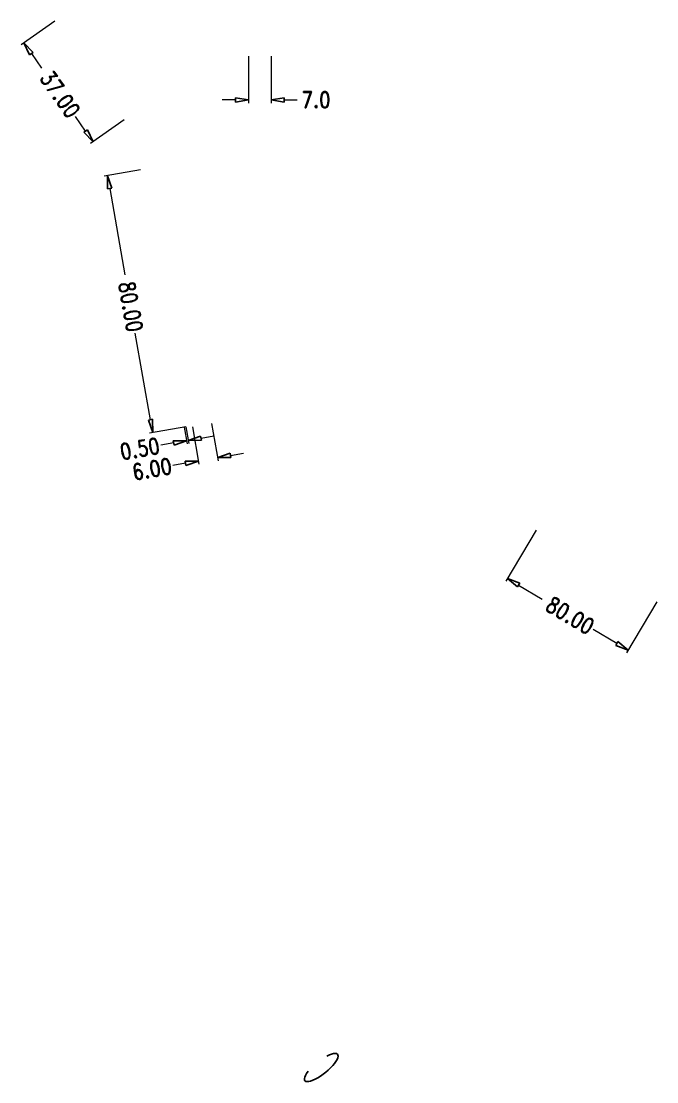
# Model space of a CAD drawing. Header units: millimetres. Extents: x -2947 to 97, y -3022 to 322.
# Drawn here: x -97.5 to 97.4, y -3.8 to 321.6 of the extents above; entities that cross this region are included whole.
import ezdxf
from ezdxf.enums import TextEntityAlignment as Align

# ---------------------------------------------------------------- set-up
doc = ezdxf.new("R2010")
doc.units = ezdxf.units.MM
doc.layers.get('0').update_dxf_attribs({"linetype": 'CONTINUOUS'})
doc.layers.get('Defpoints').update_dxf_attribs({"linetype": 'CONTINUOUS'})
doc.layers.add('dim', color=3, linetype='CONTINUOUS', lineweight=9)
doc.layers.add('from', color=7, linetype='CONTINUOUS')
doc.styles.add('LongTou', font='romand.shx', dxfattribs={"width": 0.8, "bigfont": 'whgdtxt.shx'})

msp = doc.modelspace()

# ---------------------------------------------------------------- linework, layer by layer
at = {"color": 0, "linetype": 'ByBlock', "lineweight": -2}
for p, q in [((-94.95, 311.29), (-96.7, 314.95)), ((-96.7, 314.95), (-93.86, 312.06)), ((-94.95, 311.29), (-96.7, 314.95)), ((-96.7, 314.95), (-93.86, 312.06)), ((-94.95, 311.29), (-93.86, 312.06)), ((-94.95, 311.29), (-93.86, 312.06)), ((-31.86, 298.12), (-27.86, 297.46)), ((-31.86, 298.12), (-31.86, 296.79)), ((-31.86, 298.12), (-27.86, 297.46)), ((-31.86, 298.12), (-31.86, 296.79)), ((-27.86, 297.46), (-31.86, 296.79)), ((-27.86, 297.46), (-31.86, 296.79)), ((-20.86, 297.46), (-16.86, 298.12)), ((-20.86, 297.46), (-16.86, 298.12)), ((-16.86, 296.79), (-20.86, 297.46)), ((-16.86, 296.79), (-20.86, 297.46)), ((-16.86, 296.79), (-16.86, 298.12)), ((-16.86, 296.79), (-16.86, 298.12)), ((-77.23, 288.3), (-78.32, 287.54)), ((-77.23, 288.3), (-78.32, 287.54)), ((-75.48, 284.64), (-78.32, 287.54)), ((-75.48, 284.64), (-78.32, 287.54)), ((-77.23, 288.3), (-75.48, 284.64)), ((-77.23, 288.3), (-75.48, 284.64)), ((-71.04, 270.15), (-71.08, 274.21)), ((-71.08, 274.21), (-69.73, 270.38)), ((-71.04, 270.15), (-71.08, 274.21)), ((-71.08, 274.21), (-69.73, 270.38)), ((-71.04, 270.15), (-69.73, 270.38)), ((-71.04, 270.15), (-69.73, 270.38)), ((-57.22, 199.48), (-58.54, 199.25)), ((-57.22, 199.48), (-58.54, 199.25)), ((-57.19, 195.42), (-58.54, 199.25)), ((-57.19, 195.42), (-58.54, 199.25)), ((-57.22, 199.48), (-57.19, 195.42)), ((-57.22, 199.48), (-57.19, 195.42)), ((-50.88, 192.88), (-46.82, 192.92)), ((-50.88, 192.88), (-46.82, 192.92)), ((-50.88, 192.88), (-50.65, 191.57)), ((-50.88, 192.88), (-50.65, 191.57)), ((-46.82, 192.92), (-50.65, 191.57)), ((-46.82, 192.92), (-50.65, 191.57)), ((-46.33, 193.01), (-42.51, 194.36)), ((-46.33, 193.01), (-42.51, 194.36)), ((-42.28, 193.05), (-46.33, 193.01)), ((-42.28, 193.05), (-46.33, 193.01)), ((-42.28, 193.05), (-42.51, 194.36)), ((-42.28, 193.05), (-42.51, 194.36)), ((-37.28, 187.72), (-33.45, 189.07)), ((-37.28, 187.72), (-33.45, 189.07)), ((-33.22, 187.76), (-33.45, 189.07)), ((-33.22, 187.76), (-33.45, 189.07)), ((-47.24, 186.64), (-43.19, 186.68)), ((-47.24, 186.64), (-43.19, 186.68)), ((-47.24, 186.64), (-47.01, 185.33)), ((-47.24, 186.64), (-47.01, 185.33)), ((-43.19, 186.68), (-47.01, 185.33)), ((-43.19, 186.68), (-47.01, 185.33)), ((-33.22, 187.76), (-37.28, 187.72)), ((-33.22, 187.76), (-37.28, 187.72)), ((54.66, 148.04), (51.56, 150.66)), ((51.56, 150.66), (55.34, 149.19)), ((54.66, 148.04), (51.56, 150.66)), ((51.56, 150.66), (55.34, 149.19)), ((54.66, 148.04), (55.34, 149.19)), ((54.66, 148.04), (55.34, 149.19)), ((85.46, 131.28), (84.78, 130.13)), ((85.46, 131.28), (84.78, 130.13)), ((85.46, 131.28), (88.56, 128.66)), ((85.46, 131.28), (88.56, 128.66)), ((88.56, 128.66), (84.78, 130.13)), ((88.56, 128.66), (84.78, 130.13))]:
    msp.add_line(p, q, dxfattribs=at)
at = {"layer": 'Defpoints', "color": 0}
for p in [(-87.18, 321.62), (-87.18, 321.62), (-27.86, 310.9), (-27.86, 310.9), (-20.86, 310.9), (-20.86, 310.9), (-20.86, 297.46), (-20.86, 297.46), (-65.96, 291.31), (-65.96, 291.31), (-75.48, 284.64), (-75.48, 284.64), (-60.96, 275.99), (-60.96, 275.99), (-57.19, 195.42), (-57.19, 195.42), (-47.56, 197.12), (-47.56, 197.12), (-47.07, 197.2), (-47.07, 197.2), (-47.07, 197.2), (-47.07, 197.2), (-45.04, 197.17), (-45.04, 197.17), (-39.13, 198.22), (-39.13, 198.22), (-46.82, 192.92), (-46.82, 192.92), (-43.19, 186.68), (-43.19, 186.68), (60.37, 165.47), (60.37, 165.47), (51.56, 150.66), (51.56, 150.66), (97.37, 143.47), (97.37, 143.47)]:
    msp.add_point(p, dxfattribs=at)
at = {"layer": 'dim', "color": 131, "lineweight": 5}
for p, q in [((-87.18, 321.62), (-97.52, 314.38)), ((-87.18, 321.62), (-97.52, 314.38)), ((-27.86, 310.9), (-27.86, 296.46)), ((-27.86, 310.9), (-27.86, 296.46)), ((-20.86, 310.9), (-20.86, 296.46)), ((-20.86, 310.9), (-20.86, 296.46)), ((-65.96, 291.31), (-76.3, 284.07)), ((-65.96, 291.31), (-76.3, 284.07)), ((-60.96, 275.99), (-72.06, 274.03)), ((-60.96, 275.99), (-72.06, 274.03)), ((-47.07, 197.2), (-58.17, 195.25)), ((-47.07, 197.2), (-58.17, 195.25)), ((-47.56, 197.12), (-46.65, 191.94)), ((-47.56, 197.12), (-46.65, 191.94)), ((-47.07, 197.2), (-46.16, 192.02)), ((-47.07, 197.2), (-46.16, 192.02)), ((-45.04, 197.17), (-43.01, 185.69)), ((-45.04, 197.17), (-43.01, 185.69)), ((-39.13, 198.22), (-37.1, 186.74)), ((-39.13, 198.22), (-37.1, 186.74)), ((60.37, 165.47), (51.05, 149.8)), ((60.37, 165.47), (51.05, 149.8)), ((97.37, 143.47), (88.05, 127.8)), ((97.37, 143.47), (88.05, 127.8))]:
    msp.add_line(p, q, dxfattribs=at)
at = {"layer": 'dim', "lineweight": 5}
for p, q in [((-94.41, 311.67), (-91.31, 307.25)), ((-94.41, 311.67), (-91.31, 307.25)), ((-31.86, 297.46), (-35.86, 297.46)), ((-31.86, 297.46), (-35.86, 297.46)), ((-16.86, 297.46), (-12.86, 297.46)), ((-16.86, 297.46), (-12.86, 297.46)), ((-77.77, 287.92), (-80.87, 292.35)), ((-77.77, 287.92), (-80.87, 292.35)), ((-70.38, 270.27), (-65.71, 243.77)), ((-70.38, 270.27), (-65.71, 243.77)), ((-57.88, 199.36), (-62.55, 225.86)), ((-57.88, 199.36), (-62.55, 225.86)), ((-50.76, 192.23), (-54.7, 191.53)), ((-50.76, 192.23), (-54.7, 191.53)), ((-42.39, 193.7), (-38.45, 194.4)), ((-42.39, 193.7), (-38.45, 194.4)), ((-33.34, 188.41), (-29.4, 189.11)), ((-33.34, 188.41), (-29.4, 189.11)), ((-47.12, 185.98), (-51.06, 185.29)), ((-47.12, 185.98), (-51.06, 185.29)), ((55, 148.61), (62.24, 144.31)), ((55, 148.61), (62.24, 144.31)), ((85.12, 130.7), (77.88, 135.01)), ((85.12, 130.7), (77.88, 135.01))]:
    msp.add_line(p, q, dxfattribs=at)
at = {"layer": 'from', "extrusion": (0, 0, -1)}
msp.add_ellipse((-5.53, 0.61), major_axis=(5.03, 4.03), ratio=0.307549, start_param=5.29413, end_param=10.357578, dxfattribs=at)
msp.add_ellipse((-5.53, 0.61), major_axis=(5.03, 4.03), ratio=0.307549, start_param=5.29413, end_param=10.357578, dxfattribs=at)

# ---------------------------------------------------------------- texts
at = {"layer": 'dim', "color": 42, "style": 'LongTou', "width": 0.8}
for s, rotation, p in [('37.00', 305, (-88.01, 306.99)), ('37.00', 305, (-88.01, 306.99)), ('80.00', 280, (-62.83, 242.14)), ('80.00', 280, (-62.83, 242.14)), ('0.50', 10, (-67.58, 191.86)), ('0.50', 10, (-67.58, 191.86)), ('6.00', 10, (-63.85, 185.63)), ('6.00', 10, (-63.85, 185.63)), ('80.00', 329.2635, (65.36, 145.43)), ('80.00', 329.2635, (65.36, 145.43))]:
    msp.add_text(s, height=5, rotation=rotation, dxfattribs=at).set_placement(p, align=Align.TOP_LEFT)
msp.add_text('7.0', height=5, dxfattribs=at).set_placement((-11.46, 300.01), align=Align.TOP_LEFT)
msp.add_text('7.0', height=5, dxfattribs=at).set_placement((-11.46, 300.01), align=Align.TOP_LEFT)

doc.saveas('drawing.dxf')
